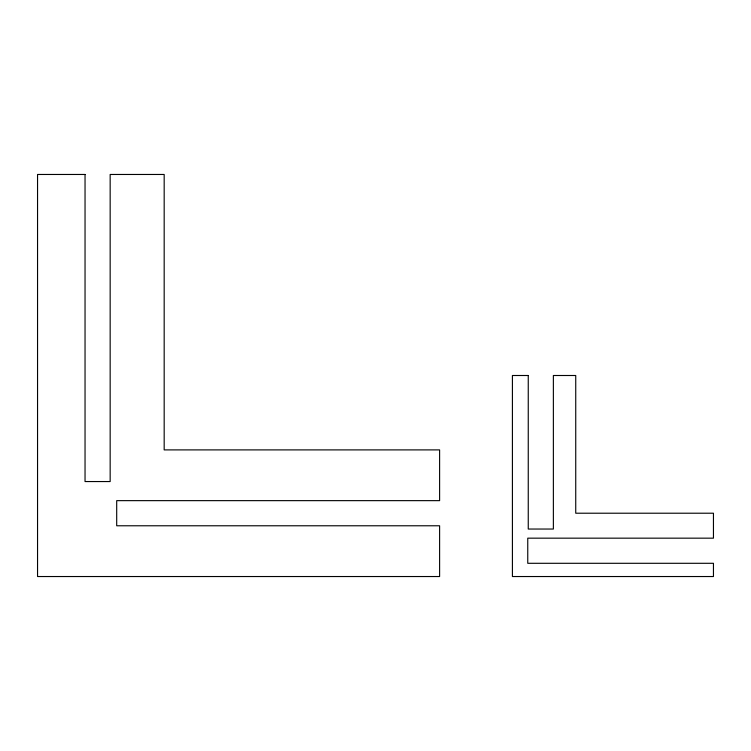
<?xml version="1.0" encoding="UTF-8"?>
<svg xmlns="http://www.w3.org/2000/svg" width="751" height="751" viewBox="0 0 751 751"><rect width="100%" height="100%" fill="white"/><g stroke="black" fill="none" stroke-linecap="round" stroke-linejoin="round"><path stroke-width="1.13" d="M85.041 174.467L37.55 174.467L37.55 576.533L439.607 576.533L439.607 525.775L116.696 525.775L116.696 500.645L439.607 500.645L439.607 449.896L164.178 449.896L164.178 174.467L110.162 174.467L110.162 481.551L85.041 481.551L85.041 174.467M528.253 375.5L512.417 375.5L512.417 576.533L713.45 576.533L713.45 563.297L527.756 563.297L527.756 538.167L713.45 538.167L713.45 513.215L575.735 513.215L575.735 375.5L553.374 375.5L553.374 529.042L528.253 529.042L528.253 375.5"/></g></svg>
